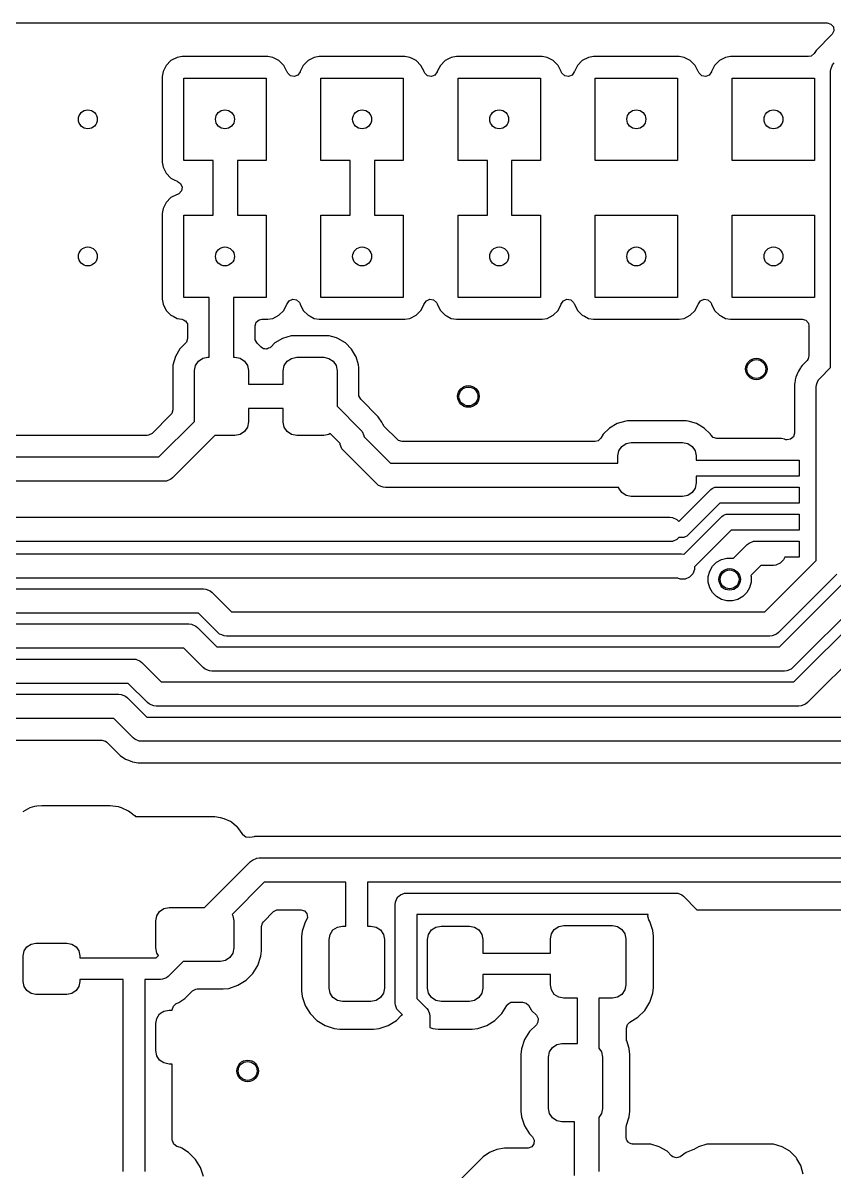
# Model space of a CAD drawing. Extents: x 0.23 to 2.97, y 0.23 to 2.17.
# Drawn here: x 0.853 to 1.444, y 1.333 to 2.17 of the extents above; entities that cross this region are included whole.
import ezdxf

# ---------------------------------------------------------------- set-up
doc = ezdxf.new("R2010")
doc.units = 0
doc.header["$MEASUREMENT"] = 0
doc.layers.add('BLACK', color=7, linetype='CONTINUOUS')

msp = doc.modelspace()

# ---------------------------------------------------------------- linework, layer by layer
at = {"layer": 'BLACK', "linetype": 'CONTINUOUS'}
for p, q in [((0.23467, 2.1703), (1.43918, 2.1703)), ((1.43918, 2.1703), (1.44186, 2.16951)), ((1.44186, 2.16951), (1.44369, 2.1674)), ((1.44269, 2.16183), (1.43141, 2.15056)), ((1.44293, 2.16209), (1.44269, 2.16183)), ((1.44409, 2.16463), (1.44293, 2.16209)), ((1.44369, 2.1674), (1.44409, 2.16463)), ((0.96507, 2.14518), (0.96062, 2.14292)), ((0.96876, 2.14577), (0.96507, 2.14518)), ((1.03124, 2.14577), (0.96876, 2.14577)), ((1.03493, 2.14518), (1.03124, 2.14577)), ((1.03124, 2.14577), (1.03124, 2.14577)), ((1.0364, 2.14444), (1.03493, 2.14518)), ((1.03938, 2.14292), (1.0364, 2.14444)), ((1.06507, 2.14518), (1.06062, 2.14292)), ((1.06876, 2.14577), (1.06507, 2.14518)), ((1.13124, 2.14577), (1.06876, 2.14577)), ((1.13493, 2.14518), (1.13124, 2.14577)), ((1.13124, 2.14577), (1.13124, 2.14577)), ((1.1364, 2.14444), (1.13493, 2.14518)), ((1.13938, 2.14292), (1.1364, 2.14444)), ((1.16507, 2.14518), (1.16062, 2.14292)), ((1.16876, 2.14577), (1.16507, 2.14518)), ((1.23124, 2.14577), (1.16876, 2.14577)), ((1.23493, 2.14518), (1.23124, 2.14577)), ((1.23124, 2.14577), (1.23124, 2.14577)), ((1.2364, 2.14444), (1.23493, 2.14518)), ((1.23938, 2.14292), (1.2364, 2.14444)), ((1.26507, 2.14518), (1.26062, 2.14292)), ((1.26876, 2.14577), (1.26507, 2.14518)), ((1.33124, 2.14577), (1.26876, 2.14577)), ((1.33493, 2.14518), (1.33124, 2.14577)), ((1.33124, 2.14577), (1.33124, 2.14577)), ((1.3364, 2.14444), (1.33493, 2.14518)), ((1.33938, 2.14292), (1.3364, 2.14444)), ((1.36507, 2.14518), (1.36062, 2.14292)), ((1.36876, 2.14577), (1.36507, 2.14518)), ((1.42556, 2.14577), (1.36876, 2.14577)), ((1.42754, 2.14618), (1.42556, 2.14577)), ((1.42969, 2.14797), (1.42754, 2.14618)), ((1.43068, 2.14945), (1.42969, 2.14797)), ((1.43123, 2.15028), (1.43068, 2.14945)), ((1.43141, 2.15056), (1.43123, 2.15028)), ((1.43123, 2.15028), (1.43123, 2.15028)), ((1.43141, 2.15056), (1.43141, 2.15056)), ((0.95708, 2.13938), (0.95482, 2.13493)), ((0.96062, 2.14292), (0.95708, 2.13938)), ((1.04292, 2.13938), (1.03938, 2.14292)), ((1.04518, 2.13493), (1.04292, 2.13938)), ((1.05708, 2.13938), (1.05482, 2.13493)), ((1.06062, 2.14292), (1.05708, 2.13938)), ((1.14292, 2.13938), (1.13938, 2.14292)), ((1.14518, 2.13493), (1.14292, 2.13938)), ((1.15708, 2.13938), (1.15482, 2.13493)), ((1.16062, 2.14292), (1.15708, 2.13938)), ((1.24292, 2.13938), (1.23938, 2.14292)), ((1.24518, 2.13493), (1.24292, 2.13938)), ((1.25708, 2.13938), (1.25482, 2.13493)), ((1.26062, 2.14292), (1.25708, 2.13938)), ((1.34292, 2.13938), (1.33938, 2.14292)), ((1.34518, 2.13493), (1.34292, 2.13938)), ((1.35708, 2.13938), (1.35482, 2.13493)), ((1.36062, 2.14292), (1.35708, 2.13938)), ((1.44169, 2.13486), (1.44186, 2.13659)), ((1.44186, 2.13659), (1.44205, 2.13704)), ((1.44205, 2.13704), (1.44318, 2.13978)), ((1.44318, 2.13978), (1.44428, 2.14112)), ((0.95482, 2.13493), (0.95423, 2.13124)), ((0.95423, 2.13124), (0.95423, 2.13124)), ((0.95423, 2.13124), (0.95423, 2.06876)), ((0.95482, 2.13493), (0.95482, 2.13493)), ((0.97, 2.07), (0.97, 2.13)), ((0.97, 2.13), (1.03, 2.13)), ((1.03, 2.13), (1.03, 2.07)), ((1.04528, 2.13463), (1.04518, 2.13493)), ((1.04575, 2.1336), (1.04528, 2.13463)), ((1.04781, 2.13171), (1.04575, 2.1336)), ((1.05057, 2.13123), (1.04781, 2.13171)), ((1.05314, 2.13232), (1.05057, 2.13123)), ((1.05472, 2.13463), (1.05314, 2.13232)), ((1.05482, 2.13493), (1.05472, 2.13463)), ((1.07, 2.07), (1.07, 2.13)), ((1.07, 2.13), (1.13, 2.13)), ((1.13, 2.13), (1.13, 2.07)), ((1.14528, 2.13463), (1.14518, 2.13493)), ((1.14575, 2.1336), (1.14528, 2.13463)), ((1.14781, 2.13171), (1.14575, 2.1336)), ((1.15057, 2.13123), (1.14781, 2.13171)), ((1.15314, 2.13232), (1.15057, 2.13123)), ((1.15472, 2.13463), (1.15314, 2.13232)), ((1.15482, 2.13493), (1.15472, 2.13463)), ((1.17, 2.07), (1.17, 2.13)), ((1.17, 2.13), (1.23, 2.13)), ((1.23, 2.13), (1.23, 2.07)), ((1.24528, 2.13463), (1.24518, 2.13493)), ((1.24575, 2.1336), (1.24528, 2.13463)), ((1.24781, 2.13171), (1.24575, 2.1336)), ((1.25057, 2.13123), (1.24781, 2.13171)), ((1.25314, 2.13232), (1.25057, 2.13123)), ((1.25472, 2.13463), (1.25314, 2.13232)), ((1.25482, 2.13493), (1.25472, 2.13463)), ((1.27, 2.07), (1.27, 2.13)), ((1.27, 2.13), (1.33, 2.13)), ((1.33, 2.13), (1.33, 2.07)), ((1.34528, 2.13463), (1.34518, 2.13493)), ((1.34575, 2.1336), (1.34528, 2.13463)), ((1.34781, 2.13171), (1.34575, 2.1336)), ((1.35057, 2.13123), (1.34781, 2.13171)), ((1.35314, 2.13232), (1.35057, 2.13123)), ((1.35472, 2.13463), (1.35314, 2.13232)), ((1.35482, 2.13493), (1.35472, 2.13463)), ((1.37, 2.07), (1.37, 2.13)), ((1.37, 2.13), (1.43, 2.13)), ((1.43, 2.13), (1.43, 2.07)), ((1.44169, 1.91891), (1.44169, 2.13486)), ((0.95423, 2.06876), (0.95482, 2.06507)), ((0.99134, 2.07), (0.97, 2.07)), ((0.99134, 2.03), (0.99134, 2.07)), ((1.03, 2.07), (1.00906, 2.07)), ((1.00906, 2.07), (1.00906, 2.03)), ((1.09134, 2.07), (1.07, 2.07)), ((1.09134, 2.03), (1.09134, 2.07)), ((1.13, 2.07), (1.10906, 2.07)), ((1.10906, 2.07), (1.10906, 2.03)), ((1.19134, 2.07), (1.17, 2.07)), ((1.19134, 2.03), (1.19134, 2.07)), ((1.23, 2.07), (1.20906, 2.07)), ((1.20906, 2.07), (1.20906, 2.03)), ((1.33, 2.07), (1.27, 2.07)), ((1.43, 2.07), (1.37, 2.07)), ((0.95482, 2.06507), (0.95708, 2.06062)), ((0.95708, 2.06062), (0.96062, 2.05708)), ((0.96062, 2.05708), (0.96288, 2.05593)), ((0.96288, 2.05593), (0.96507, 2.05482)), ((0.96507, 2.05482), (0.96507, 2.05482)), ((0.96507, 2.05482), (0.96537, 2.05472)), ((0.96537, 2.05472), (0.96768, 2.05314)), ((0.96768, 2.05314), (0.96877, 2.05057)), ((0.96507, 2.04518), (0.96062, 2.04292)), ((0.96537, 2.04528), (0.96507, 2.04518)), ((0.9664, 2.04575), (0.96537, 2.04528)), ((0.96829, 2.04781), (0.9664, 2.04575)), ((0.96877, 2.05057), (0.96829, 2.04781)), ((0.95708, 2.03938), (0.95482, 2.03493)), ((0.96062, 2.04292), (0.95708, 2.03938)), ((0.95482, 2.03493), (0.95423, 2.03124)), ((0.95423, 2.03124), (0.95423, 2.03124)), ((0.95423, 2.03124), (0.95423, 1.96876)), ((0.95482, 2.03493), (0.95482, 2.03493)), ((0.97, 1.97), (0.97, 2.03)), ((0.97, 2.03), (0.99134, 2.03)), ((1.00906, 2.03), (1.03, 2.03)), ((1.03, 2.03), (1.03, 1.97)), ((1.07, 1.97), (1.07, 2.03)), ((1.07, 2.03), (1.09134, 2.03)), ((1.10906, 2.03), (1.13, 2.03)), ((1.13, 2.03), (1.13, 1.97)), ((1.17, 1.97), (1.17, 2.03)), ((1.17, 2.03), (1.19134, 2.03)), ((1.20906, 2.03), (1.23, 2.03)), ((1.23, 2.03), (1.23, 1.97)), ((1.27, 1.97), (1.27, 2.03)), ((1.27, 2.03), (1.33, 2.03)), ((1.33, 2.03), (1.33, 1.97)), ((1.37, 1.97), (1.37, 2.03)), ((1.37, 2.03), (1.43, 2.03)), ((1.43, 2.03), (1.43, 1.97)), ((0.95423, 1.96876), (0.95482, 1.96507)), ((0.98854, 1.97), (0.97, 1.97)), ((0.98854, 1.92654), (0.98854, 1.97)), ((1.03, 1.97), (1.00626, 1.97)), ((1.00626, 1.97), (1.00626, 1.92654)), ((1.04686, 1.96768), (1.04943, 1.96877)), ((1.04943, 1.96877), (1.05219, 1.96829)), ((1.05219, 1.96829), (1.05425, 1.9664)), ((1.13, 1.97), (1.07, 1.97)), ((1.14686, 1.96768), (1.14943, 1.96877)), ((1.14943, 1.96877), (1.15219, 1.96829)), ((1.15219, 1.96829), (1.15425, 1.9664)), ((1.23, 1.97), (1.17, 1.97)), ((1.24686, 1.96768), (1.24943, 1.96877)), ((1.24943, 1.96877), (1.25219, 1.96829)), ((1.25219, 1.96829), (1.25425, 1.9664)), ((1.33, 1.97), (1.27, 1.97)), ((1.34686, 1.96768), (1.34943, 1.96877)), ((1.34943, 1.96877), (1.35219, 1.96829)), ((1.35219, 1.96829), (1.35425, 1.9664)), ((1.43, 1.97), (1.37, 1.97)), ((0.95482, 1.96507), (0.95708, 1.96062)), ((0.95708, 1.96062), (0.96062, 1.95708)), ((1.03938, 1.95708), (1.04292, 1.96062)), ((1.04292, 1.96062), (1.04518, 1.96507)), ((1.04518, 1.96507), (1.04528, 1.96537)), ((1.04518, 1.96507), (1.04518, 1.96507)), ((1.04528, 1.96537), (1.04686, 1.96768)), ((1.05425, 1.9664), (1.05472, 1.96537)), ((1.05472, 1.96537), (1.05482, 1.96507)), ((1.05482, 1.96507), (1.05708, 1.96062)), ((1.05708, 1.96062), (1.06062, 1.95708)), ((1.13938, 1.95708), (1.14292, 1.96062)), ((1.14292, 1.96062), (1.14518, 1.96507)), ((1.14518, 1.96507), (1.14528, 1.96537)), ((1.14518, 1.96507), (1.14518, 1.96507)), ((1.14528, 1.96537), (1.14686, 1.96768)), ((1.15425, 1.9664), (1.15472, 1.96537)), ((1.15472, 1.96537), (1.15482, 1.96507)), ((1.15482, 1.96507), (1.15708, 1.96062)), ((1.15708, 1.96062), (1.16062, 1.95708)), ((1.23938, 1.95708), (1.24292, 1.96062)), ((1.24292, 1.96062), (1.24518, 1.96507)), ((1.24518, 1.96507), (1.24528, 1.96537)), ((1.24518, 1.96507), (1.24518, 1.96507)), ((1.24528, 1.96537), (1.24686, 1.96768)), ((1.25425, 1.9664), (1.25472, 1.96537)), ((1.25472, 1.96537), (1.25482, 1.96507)), ((1.25482, 1.96507), (1.25708, 1.96062)), ((1.25708, 1.96062), (1.26062, 1.95708)), ((1.33938, 1.95708), (1.34292, 1.96062)), ((1.34292, 1.96062), (1.34518, 1.96507)), ((1.34518, 1.96507), (1.34528, 1.96537)), ((1.34518, 1.96507), (1.34518, 1.96507)), ((1.34528, 1.96537), (1.34686, 1.96768)), ((1.35425, 1.9664), (1.35472, 1.96537)), ((1.35472, 1.96537), (1.35482, 1.96507)), ((1.35482, 1.96507), (1.35708, 1.96062)), ((1.35708, 1.96062), (1.36062, 1.95708)), ((0.96062, 1.95708), (0.96211, 1.95632)), ((0.96211, 1.95632), (0.96507, 1.95482)), ((0.96507, 1.95482), (0.96859, 1.95426)), ((0.96859, 1.95426), (0.96982, 1.95367)), ((0.96982, 1.95367), (0.97106, 1.95311)), ((0.97106, 1.95311), (0.97108, 1.95308)), ((0.97108, 1.95308), (0.97112, 1.95306)), ((0.97112, 1.95306), (0.97184, 1.9519)), ((0.97184, 1.9519), (0.97257, 1.95076)), ((1.02203, 1.94927), (1.02282, 1.95195)), ((1.02282, 1.95195), (1.02493, 1.95378)), ((1.02493, 1.95378), (1.02699, 1.95423)), ((1.02699, 1.95423), (1.03124, 1.95423)), ((1.03124, 1.95423), (1.03493, 1.95482)), ((1.03124, 1.95423), (1.03124, 1.95423)), ((1.03493, 1.95482), (1.03938, 1.95708)), ((1.06062, 1.95708), (1.06211, 1.95632)), ((1.06211, 1.95632), (1.06507, 1.95482)), ((1.06507, 1.95482), (1.06876, 1.95423)), ((1.06876, 1.95423), (1.13124, 1.95423)), ((1.13124, 1.95423), (1.13493, 1.95482)), ((1.13493, 1.95482), (1.13938, 1.95708)), ((1.16062, 1.95708), (1.16211, 1.95632)), ((1.16211, 1.95632), (1.16507, 1.95482)), ((1.16507, 1.95482), (1.16876, 1.95423)), ((1.16876, 1.95423), (1.23124, 1.95423)), ((1.23124, 1.95423), (1.23493, 1.95482)), ((1.23493, 1.95482), (1.23938, 1.95708)), ((1.26062, 1.95708), (1.26211, 1.95632)), ((1.26211, 1.95632), (1.26507, 1.95482)), ((1.26507, 1.95482), (1.26876, 1.95423)), ((1.26876, 1.95423), (1.33124, 1.95423)), ((1.33124, 1.95423), (1.33493, 1.95482)), ((1.33493, 1.95482), (1.33938, 1.95708)), ((1.36062, 1.95708), (1.36211, 1.95632)), ((1.36211, 1.95632), (1.36507, 1.95482)), ((1.36507, 1.95482), (1.36876, 1.95423)), ((1.36876, 1.95423), (1.42096, 1.95423)), ((1.42096, 1.95423), (1.42364, 1.95344)), ((1.42364, 1.95344), (1.42547, 1.95133)), ((1.42547, 1.95133), (1.42592, 1.94927)), ((0.97257, 1.95076), (0.97258, 1.95071)), ((0.97258, 1.95071), (0.97259, 1.95069)), ((0.97259, 1.95069), (0.97278, 1.94936)), ((0.97278, 1.94936), (0.97278, 1.94019)), ((1.02203, 1.94019), (1.02203, 1.94927)), ((1.42592, 1.94927), (1.42592, 1.92749)), ((0.97132, 1.93668), (0.96716, 1.93252)), ((0.97199, 1.93751), (0.97132, 1.93668)), ((0.97278, 1.94019), (0.97199, 1.93751)), ((1.02214, 1.93914), (1.02203, 1.94019)), ((1.02348, 1.93668), (1.02214, 1.93914)), ((1.02633, 1.93383), (1.02348, 1.93668)), ((1.03648, 1.93696), (1.03335, 1.93383)), ((1.04205, 1.94025), (1.03648, 1.93696)), ((1.03648, 1.93696), (1.03648, 1.93696)), ((1.04826, 1.94206), (1.04205, 1.94025)), ((1.04966, 1.94217), (1.04826, 1.94206)), ((1.04826, 1.94206), (1.04826, 1.94206)), ((1.04971, 1.94217), (1.04966, 1.94217)), ((1.07457, 1.94217), (1.04971, 1.94217)), ((1.07462, 1.94217), (1.07457, 1.94217)), ((1.07602, 1.94206), (1.07462, 1.94217)), ((1.08128, 1.94053), (1.07602, 1.94206)), ((1.08189, 1.94035), (1.08128, 1.94053)), ((1.08224, 1.94025), (1.08189, 1.94035)), ((1.08781, 1.93696), (1.08224, 1.94025)), ((1.09238, 1.93238), (1.08781, 1.93696)), ((1.08781, 1.93696), (1.08781, 1.93696)), ((0.96387, 1.92695), (0.96206, 1.92074)), ((0.96716, 1.93252), (0.96387, 1.92695)), ((0.96716, 1.93252), (0.96716, 1.93252)), ((0.98379, 1.92579), (0.98756, 1.92654)), ((0.98756, 1.92654), (0.98854, 1.92654)), ((1.00626, 1.92654), (1.00724, 1.92654)), ((1.00724, 1.92654), (1.01101, 1.92579)), ((1.02747, 1.93298), (1.02633, 1.93383)), ((1.02775, 1.93292), (1.02747, 1.93298)), ((1.02811, 1.93269), (1.02775, 1.93292)), ((1.02916, 1.93261), (1.02811, 1.93269)), ((1.0302, 1.93239), (1.02916, 1.93261)), ((1.03054, 1.93251), (1.0302, 1.93239)), ((1.0309, 1.93249), (1.03054, 1.93251)), ((1.03182, 1.933), (1.0309, 1.93249)), ((1.03282, 1.93336), (1.03182, 1.933)), ((1.03303, 1.93365), (1.03282, 1.93336)), ((1.03335, 1.93383), (1.03303, 1.93365)), ((1.04853, 1.92565), (1.0523, 1.9264)), ((1.0523, 1.9264), (1.07198, 1.9264)), ((1.07198, 1.9264), (1.07575, 1.92565)), ((1.0953, 1.92745), (1.09238, 1.93238)), ((1.09238, 1.93238), (1.09238, 1.93238)), ((1.09567, 1.92681), (1.0953, 1.92745)), ((1.09736, 1.92102), (1.09567, 1.92681)), ((1.42561, 1.92643), (1.42543, 1.92534)), ((1.42592, 1.92749), (1.42561, 1.92643)), ((0.96206, 1.92074), (0.96195, 1.91929)), ((0.96195, 1.91929), (0.96195, 1.88814)), ((0.96206, 1.92074), (0.96206, 1.92074)), ((0.97772, 1.9167), (0.97847, 1.92047)), ((0.97847, 1.92047), (0.9806, 1.92366)), ((0.9806, 1.92366), (0.98379, 1.92579)), ((1.01101, 1.92579), (1.0142, 1.92366)), ((1.0142, 1.92366), (1.01634, 1.92047)), ((1.01634, 1.92047), (1.01709, 1.9167)), ((1.04246, 1.91656), (1.04321, 1.92033)), ((1.04321, 1.92033), (1.04534, 1.92352)), ((1.04534, 1.92352), (1.04853, 1.92565)), ((1.07575, 1.92565), (1.07894, 1.92352)), ((1.07894, 1.92352), (1.08108, 1.92033)), ((1.08108, 1.92033), (1.08183, 1.91656)), ((1.09748, 1.9206), (1.09736, 1.92102)), ((1.09759, 1.91915), (1.09748, 1.9206)), ((1.09748, 1.9206), (1.09748, 1.9206)), ((1.09759, 1.89929), (1.09759, 1.91915)), ((1.41984, 1.91885), (1.41818, 1.91636)), ((1.42004, 1.91915), (1.41984, 1.91885)), ((1.41984, 1.91885), (1.41984, 1.91885)), ((1.42087, 1.92039), (1.42004, 1.91915)), ((1.4243, 1.92382), (1.42087, 1.92039)), ((1.42456, 1.92408), (1.4243, 1.92382)), ((1.4243, 1.92382), (1.4243, 1.92382)), ((1.42464, 1.92417), (1.42456, 1.92408)), ((1.42513, 1.92481), (1.42464, 1.92417)), ((1.42519, 1.925), (1.42513, 1.92481)), ((1.42543, 1.92534), (1.42519, 1.925)), ((1.43374, 1.91096), (1.44169, 1.91891)), ((0.97772, 1.87956), (0.97772, 1.9167)), ((1.01709, 1.9167), (1.01709, 1.90686)), ((1.04246, 1.90686), (1.04246, 1.91656)), ((1.08183, 1.91656), (1.08183, 1.8907)), ((1.41593, 1.90992), (1.41548, 1.90766)), ((1.41632, 1.91188), (1.41593, 1.90992)), ((1.41593, 1.90992), (1.41593, 1.90992)), ((1.41779, 1.91542), (1.41632, 1.91188)), ((1.41632, 1.91188), (1.41632, 1.91188)), ((1.41818, 1.91636), (1.41779, 1.91542)), ((1.41779, 1.91542), (1.41779, 1.91542)), ((1.43161, 1.90715), (1.43263, 1.90962)), ((1.43263, 1.90962), (1.43374, 1.91096)), ((1.01709, 1.90686), (1.04246, 1.90686)), ((1.41548, 1.90766), (1.41537, 1.90712)), ((1.41537, 1.90712), (1.41537, 1.87111)), ((1.41548, 1.90766), (1.41548, 1.90766)), ((1.43114, 1.9047), (1.43131, 1.90642)), ((1.43114, 1.77824), (1.43114, 1.9047)), ((1.43131, 1.90642), (1.43161, 1.90715)), ((1.09771, 1.89823), (1.09759, 1.89929)), ((1.09905, 1.89578), (1.09771, 1.89823)), ((1.11178, 1.88304), (1.09905, 1.89578)), ((0.9605, 1.88464), (0.94679, 1.87093)), ((0.96116, 1.88546), (0.9605, 1.88464)), ((0.96195, 1.88814), (0.96116, 1.88546)), ((1.04246, 1.88914), (1.01709, 1.88914)), ((1.01709, 1.88914), (1.01709, 1.8793)), ((1.04246, 1.87916), (1.04246, 1.88914)), ((1.08183, 1.8907), (1.09892, 1.87361)), ((0.95187, 1.85371), (0.97772, 1.87956)), ((1.01709, 1.8793), (1.01634, 1.87553)), ((1.04321, 1.87539), (1.04246, 1.87916)), ((1.11448, 1.87901), (1.11178, 1.88304)), ((1.11178, 1.88304), (1.11178, 1.88304)), ((1.11508, 1.87755), (1.11448, 1.87901)), ((1.11448, 1.87901), (1.11448, 1.87901)), ((1.11616, 1.87594), (1.11508, 1.87755)), ((1.12574, 1.86636), (1.11616, 1.87594)), ((1.28605, 1.87813), (1.28048, 1.87484)), ((1.29226, 1.87994), (1.28605, 1.87813)), ((1.2936, 1.88004), (1.29226, 1.87994)), ((1.29226, 1.87994), (1.29226, 1.87994)), ((1.29371, 1.88005), (1.2936, 1.88004)), ((1.33629, 1.88005), (1.29371, 1.88005)), ((1.3364, 1.88004), (1.33629, 1.88005)), ((1.33774, 1.87994), (1.3364, 1.88004)), ((1.34395, 1.87813), (1.33774, 1.87994)), ((1.34952, 1.87484), (1.34395, 1.87813)), ((0.91266, 1.86948), (0.83891, 1.86948)), ((0.91276, 1.86946), (0.91266, 1.86948)), ((0.93244, 1.86946), (0.91276, 1.86946)), ((0.93254, 1.86948), (0.93244, 1.86946)), ((0.94328, 1.86948), (0.93254, 1.86948)), ((0.94433, 1.86959), (0.94328, 1.86948)), ((0.94679, 1.87093), (0.94433, 1.86959)), ((0.99267, 1.86946), (0.9618, 1.83859)), ((1.00724, 1.86946), (0.99267, 1.86946)), ((1.01101, 1.87021), (1.00724, 1.86946)), ((1.0142, 1.87234), (1.01101, 1.87021)), ((1.01634, 1.87553), (1.0142, 1.87234)), ((1.04534, 1.8722), (1.04321, 1.87539)), ((1.04853, 1.87006), (1.04534, 1.8722)), ((1.0523, 1.86931), (1.04853, 1.87006)), ((1.07198, 1.86931), (1.0523, 1.86931)), ((1.07575, 1.87006), (1.07198, 1.86931)), ((1.07674, 1.87073), (1.07575, 1.87006)), ((1.0839, 1.86357), (1.07674, 1.87073)), ((1.09892, 1.87361), (1.10002, 1.87227)), ((1.10002, 1.87227), (1.10124, 1.86931)), ((1.10124, 1.86931), (1.10134, 1.86907)), ((1.10134, 1.86907), (1.10141, 1.86839)), ((1.10141, 1.86839), (1.12066, 1.84914)), ((1.2759, 1.87026), (1.27418, 1.86734)), ((1.28048, 1.87484), (1.2759, 1.87026)), ((1.2759, 1.87026), (1.2759, 1.87026)), ((1.28048, 1.87484), (1.28048, 1.87484)), ((1.3541, 1.87026), (1.34952, 1.87484)), ((1.34952, 1.87484), (1.34952, 1.87484)), ((1.35444, 1.86969), (1.3541, 1.87026)), ((1.3541, 1.87026), (1.3541, 1.87026)), ((1.3541, 1.87026), (1.3541, 1.87026)), ((1.35447, 1.86964), (1.35444, 1.86969)), ((1.35606, 1.86799), (1.35447, 1.86964)), ((1.35874, 1.8672), (1.35606, 1.86799)), ((1.41459, 1.86843), (1.41247, 1.8666)), ((1.41537, 1.87111), (1.41459, 1.86843)), ((1.08397, 1.86289), (1.0839, 1.86357)), ((1.08529, 1.85969), (1.08397, 1.86289)), ((1.08397, 1.86289), (1.08397, 1.86289)), ((1.08639, 1.85835), (1.08529, 1.85969)), ((1.12656, 1.86569), (1.12574, 1.86636)), ((1.12924, 1.86491), (1.12656, 1.86569)), ((1.26991, 1.86491), (1.12924, 1.86491)), ((1.27213, 1.86543), (1.26991, 1.86491)), ((1.27418, 1.86734), (1.27213, 1.86543)), ((1.28721, 1.85821), (1.28934, 1.8614)), ((1.28934, 1.8614), (1.29253, 1.86353)), ((1.29253, 1.86353), (1.2963, 1.86428)), ((1.2963, 1.86428), (1.3337, 1.86428)), ((1.3337, 1.86428), (1.33747, 1.86353)), ((1.33747, 1.86353), (1.34066, 1.8614)), ((1.34066, 1.8614), (1.34279, 1.85821)), ((1.40583, 1.8672), (1.35874, 1.8672)), ((1.40795, 1.86663), (1.40583, 1.8672)), ((1.40583, 1.8672), (1.40583, 1.8672)), ((1.40913, 1.86632), (1.40795, 1.86663)), ((1.40971, 1.8662), (1.40913, 1.86632)), ((1.41247, 1.8666), (1.40971, 1.8662)), ((0.83045, 1.85371), (0.95187, 1.85371)), ((1.11072, 1.83402), (1.08639, 1.85835)), ((1.28646, 1.85444), (1.28721, 1.85821)), ((1.28646, 1.84914), (1.28646, 1.85444)), ((1.34279, 1.85821), (1.34354, 1.85444)), ((1.34354, 1.85444), (1.34354, 1.85143)), ((1.34354, 1.85143), (1.40298, 1.85143)), ((1.40298, 1.85143), (1.41872, 1.85143)), ((1.41872, 1.85143), (1.41872, 1.83962)), ((1.12066, 1.84914), (1.28646, 1.84914)), ((0.95554, 1.83599), (0.83045, 1.83599)), ((0.95726, 1.83616), (0.95554, 1.83599)), ((0.96046, 1.83749), (0.95726, 1.83616)), ((0.95726, 1.83616), (0.95726, 1.83616)), ((0.9618, 1.83859), (0.96046, 1.83749)), ((1.11207, 1.83292), (1.11072, 1.83402)), ((1.34354, 1.83476), (1.34279, 1.83099)), ((1.38723, 1.83962), (1.34354, 1.83962)), ((1.34354, 1.83962), (1.34354, 1.83476)), ((1.41872, 1.83962), (1.38723, 1.83962)), ((1.11526, 1.83159), (1.11207, 1.83292)), ((1.11699, 1.83142), (1.11526, 1.83159)), ((1.28712, 1.83142), (1.11699, 1.83142)), ((1.28721, 1.83099), (1.28712, 1.83142)), ((1.28934, 1.8278), (1.28721, 1.83099)), ((1.29253, 1.82566), (1.28934, 1.8278)), ((1.2963, 1.82491), (1.29253, 1.82566)), ((1.33104, 1.80676), (1.35429, 1.83002)), ((1.33747, 1.82566), (1.3337, 1.82491)), ((1.34066, 1.8278), (1.33747, 1.82566)), ((1.34279, 1.83099), (1.34066, 1.8278)), ((1.35429, 1.83002), (1.35519, 1.83075)), ((1.35519, 1.83075), (1.3568, 1.83142)), ((1.3568, 1.83142), (1.35731, 1.83163)), ((1.35731, 1.83163), (1.35847, 1.83175)), ((1.35847, 1.83175), (1.40298, 1.83175)), ((1.40298, 1.83175), (1.41872, 1.83175)), ((1.41872, 1.83175), (1.41872, 1.81994)), ((1.3337, 1.82491), (1.2963, 1.82491)), ((1.36091, 1.81994), (1.33766, 1.79668)), ((1.38723, 1.81994), (1.36091, 1.81994)), ((1.41872, 1.81994), (1.38723, 1.81994)), ((0.44346, 1.80972), (1.32454, 1.80972)), ((1.32454, 1.80972), (1.32627, 1.80955)), ((1.32627, 1.80955), (1.32946, 1.80822)), ((1.3349, 1.78279), (1.36244, 1.81033)), ((1.36244, 1.81033), (1.36334, 1.81107)), ((1.36334, 1.81107), (1.36489, 1.81171)), ((1.36489, 1.81171), (1.36547, 1.81195)), ((1.36547, 1.81195), (1.36662, 1.81206)), ((1.36662, 1.81206), (1.40298, 1.81206)), ((1.40298, 1.81206), (1.41872, 1.81206)), ((1.41872, 1.81206), (1.41872, 1.80025)), ((1.32946, 1.80822), (1.33092, 1.80676)), ((1.33092, 1.80676), (1.33104, 1.80676)), ((1.32627, 1.79217), (1.32454, 1.792)), ((1.32946, 1.79349), (1.32627, 1.79217)), ((1.33092, 1.79495), (1.32946, 1.79349)), ((1.33348, 1.79495), (1.33092, 1.79495)), ((1.33463, 1.79507), (1.33348, 1.79495)), ((1.33558, 1.79546), (1.33463, 1.79507)), ((1.33676, 1.79595), (1.33558, 1.79546)), ((1.33766, 1.79668), (1.33676, 1.79595)), ((1.36907, 1.80025), (1.34247, 1.77365)), ((1.38723, 1.80025), (1.36907, 1.80025)), ((1.38224, 1.79089), (1.38544, 1.79221)), ((1.38544, 1.79221), (1.38717, 1.79238)), ((1.38717, 1.79238), (1.40002, 1.79238)), ((1.41872, 1.80025), (1.38723, 1.80025)), ((1.40002, 1.79238), (1.41872, 1.79238)), ((1.41872, 1.79238), (1.41872, 1.78057)), ((1.32454, 1.792), (0.44346, 1.792)), ((1.37091, 1.77979), (1.3809, 1.78978)), ((1.3809, 1.78978), (1.38224, 1.79089)), ((1.38224, 1.79089), (1.38224, 1.79089)), ((0.45262, 1.78308), (1.33287, 1.78308)), ((1.33287, 1.78308), (1.3346, 1.78291)), ((1.3346, 1.78291), (1.3346, 1.78291)), ((1.3346, 1.78291), (1.3349, 1.78279)), ((1.35555, 1.77398), (1.35846, 1.77689)), ((1.35846, 1.77689), (1.36202, 1.77895)), ((1.36202, 1.77895), (1.36599, 1.78001)), ((1.36599, 1.78001), (1.3701, 1.78001)), ((1.3701, 1.78001), (1.37091, 1.77979)), ((1.3937, 1.7408), (1.43114, 1.77824)), ((1.40494, 1.77615), (1.40175, 1.77483)), ((1.40739, 1.7786), (1.40494, 1.77615)), ((1.4082, 1.78057), (1.40739, 1.7786)), ((1.41872, 1.78057), (1.4082, 1.78057)), ((1.34114, 1.76839), (1.3387, 1.76595)), ((1.34247, 1.77159), (1.34114, 1.76839)), ((1.34247, 1.77365), (1.34247, 1.77159)), ((1.35243, 1.76645), (1.35349, 1.77042)), ((1.35349, 1.77042), (1.35555, 1.77398)), ((1.39084, 1.77466), (1.38344, 1.76727)), ((1.38344, 1.76727), (1.38366, 1.76645)), ((1.40002, 1.77466), (1.39084, 1.77466)), ((1.40175, 1.77483), (1.40002, 1.77466)), ((1.44626, 1.76831), (1.40364, 1.72568)), ((1.4043, 1.71521), (1.45709, 1.768)), ((1.33028, 1.76536), (0.45629, 1.76536)), ((1.33205, 1.76463), (1.33028, 1.76536)), ((1.33551, 1.76463), (1.33205, 1.76463)), ((1.3387, 1.76595), (1.33551, 1.76463)), ((1.35243, 1.76234), (1.35243, 1.76645)), ((1.35349, 1.75837), (1.35243, 1.76234)), ((1.38366, 1.76234), (1.38259, 1.75837)), ((1.38366, 1.76645), (1.38366, 1.76234)), ((0.46322, 1.75749), (0.98434, 1.75749)), ((0.98434, 1.75749), (0.98607, 1.75732)), ((0.98607, 1.75732), (0.98607, 1.75732)), ((0.98607, 1.75732), (0.98926, 1.756)), ((0.98926, 1.756), (0.99061, 1.75489)), ((0.99061, 1.75489), (1.0047, 1.7408)), ((1.35555, 1.75481), (1.35349, 1.75837)), ((1.35846, 1.7519), (1.35555, 1.75481)), ((1.36202, 1.74985), (1.35846, 1.7519)), ((1.37763, 1.7519), (1.37407, 1.74985)), ((1.38054, 1.75481), (1.37763, 1.7519)), ((1.38259, 1.75837), (1.38054, 1.75481)), ((1.47222, 1.75807), (1.41424, 1.70009)), ((1.4149, 1.68962), (1.48269, 1.7574)), ((1.36599, 1.74878), (1.36202, 1.74985)), ((1.3701, 1.74878), (1.36599, 1.74878)), ((1.37407, 1.74985), (1.3701, 1.74878)), ((1.49781, 1.74747), (1.42484, 1.6745)), ((0.98067, 1.73977), (0.46689, 1.73977)), ((0.99476, 1.72568), (0.98067, 1.73977)), ((1.0047, 1.7408), (1.3937, 1.7408)), ((0.47382, 1.7319), (0.97374, 1.7319)), ((0.97374, 1.7319), (0.97547, 1.73173)), ((0.97547, 1.73173), (0.97547, 1.73173)), ((0.97547, 1.73173), (0.97866, 1.7304)), ((0.97866, 1.7304), (0.98001, 1.7293)), ((0.98001, 1.7293), (0.9941, 1.71521)), ((0.99611, 1.72458), (0.99476, 1.72568)), ((1.40364, 1.72568), (1.40229, 1.72458)), ((0.99768, 1.72393), (0.99611, 1.72458)), ((0.99611, 1.72458), (0.99611, 1.72458)), ((0.9993, 1.72326), (0.99768, 1.72393)), ((1.00103, 1.72309), (0.9993, 1.72326)), ((0.9993, 1.72326), (0.9993, 1.72326)), ((1.39737, 1.72309), (1.00103, 1.72309)), ((1.3991, 1.72326), (1.39737, 1.72309)), ((1.40229, 1.72458), (1.3991, 1.72326)), ((1.3991, 1.72326), (1.3991, 1.72326)), ((0.97007, 1.71418), (0.47749, 1.71418)), ((0.98416, 1.70009), (0.97007, 1.71418)), ((0.9941, 1.71521), (1.4043, 1.71521)), ((0.48442, 1.70631), (0.93314, 1.70631)), ((0.93314, 1.70631), (0.93487, 1.70614)), ((0.93487, 1.70614), (0.93487, 1.70614)), ((0.93487, 1.70614), (0.93806, 1.70481)), ((0.93806, 1.70481), (0.93941, 1.70371)), ((0.93941, 1.70371), (0.9535, 1.68962)), ((0.98551, 1.69899), (0.98416, 1.70009)), ((1.41424, 1.70009), (1.41289, 1.69899)), ((0.9887, 1.69767), (0.98551, 1.69899)), ((0.99043, 1.6975), (0.9887, 1.69767)), ((0.9887, 1.69767), (0.9887, 1.69767)), ((1.40797, 1.6975), (0.99043, 1.6975)), ((1.4097, 1.69767), (1.40797, 1.6975)), ((1.41289, 1.69899), (1.4097, 1.69767)), ((1.4097, 1.69767), (1.4097, 1.69767)), ((0.92947, 1.68859), (0.48809, 1.68859)), ((0.94356, 1.6745), (0.92947, 1.68859)), ((0.9535, 1.68962), (1.4149, 1.68962)), ((0.49502, 1.68072), (0.92254, 1.68072)), ((0.92254, 1.68072), (0.92427, 1.68055)), ((0.92427, 1.68055), (0.92427, 1.68055)), ((0.92427, 1.68055), (0.92746, 1.67922)), ((0.92746, 1.67922), (0.92881, 1.67812)), ((0.92881, 1.67812), (0.9429, 1.66403)), ((0.94491, 1.6734), (0.94356, 1.6745)), ((0.9481, 1.67208), (0.94491, 1.6734)), ((0.94983, 1.67191), (0.9481, 1.67208)), ((0.9481, 1.67208), (0.9481, 1.67208)), ((1.41857, 1.67191), (0.94983, 1.67191)), ((1.4203, 1.67208), (1.41857, 1.67191)), ((1.42349, 1.6734), (1.4203, 1.67208)), ((1.4203, 1.67208), (1.4203, 1.67208)), ((1.42484, 1.6745), (1.42349, 1.6734)), ((0.91887, 1.663), (0.49869, 1.663)), ((0.93296, 1.64891), (0.91887, 1.663)), ((0.9429, 1.66403), (1.57223, 1.66403)), ((0.64346, 1.64723), (0.91029, 1.64723)), ((0.91029, 1.64723), (0.91297, 1.64644)), ((0.91297, 1.64644), (0.9138, 1.64578)), ((0.9138, 1.64578), (0.92353, 1.63604)), ((0.93431, 1.64781), (0.93296, 1.64891)), ((0.9375, 1.64649), (0.93431, 1.64781)), ((0.93923, 1.64631), (0.9375, 1.64649)), ((0.9375, 1.64649), (0.9375, 1.64649)), ((1.5759, 1.64631), (0.93923, 1.64631)), ((0.92353, 1.63604), (0.92756, 1.63335)), ((0.92756, 1.63335), (0.929, 1.63275)), ((0.929, 1.63275), (0.93205, 1.63149)), ((0.93205, 1.63149), (0.93262, 1.63138)), ((0.93262, 1.63138), (0.9367, 1.63057)), ((0.9367, 1.63057), (1.08425, 1.63057)), ((1.08425, 1.63057), (1.08425, 1.63055)), ((1.08425, 1.63055), (1.17087, 1.63055)), ((1.17087, 1.63055), (1.17087, 1.63057)), ((1.17087, 1.63057), (1.32047, 1.63057)), ((1.32047, 1.63057), (1.32047, 1.63055)), ((1.32047, 1.63055), (1.40709, 1.63055)), ((1.40709, 1.63055), (1.40709, 1.63057)), ((1.40709, 1.63057), (1.55669, 1.63057)), ((0.85763, 1.59769), (0.85258, 1.59494)), ((0.86109, 1.59864), (0.85763, 1.59769)), ((0.86278, 1.59895), (0.86109, 1.59864)), ((0.86109, 1.59864), (0.86109, 1.59864)), ((0.86636, 1.59928), (0.86278, 1.59895)), ((0.91619, 1.59935), (0.86636, 1.59928)), ((0.91815, 1.59907), (0.91619, 1.59935)), ((0.91619, 1.59935), (0.91619, 1.59935)), ((0.91619, 1.59935), (0.91619, 1.59935)), ((0.92205, 1.59852), (0.91815, 1.59907)), ((0.92231, 1.59842), (0.92205, 1.59852)), ((0.92387, 1.59796), (0.92231, 1.59842)), ((0.92452, 1.59777), (0.92387, 1.59796)), ((0.92976, 1.59539), (0.92452, 1.59777)), ((0.92452, 1.59777), (0.92452, 1.59777)), ((0.93262, 1.59317), (0.92976, 1.59539)), ((0.93311, 1.59272), (0.93262, 1.59317)), ((0.93262, 1.59317), (0.93262, 1.59317)), ((0.9338, 1.59218), (0.93311, 1.59272)), ((0.93465, 1.59193), (0.9338, 1.59218)), ((0.93465, 1.5912), (0.93465, 1.59193)), ((0.99252, 1.5912), (0.93465, 1.5912)), ((0.99685, 1.59057), (0.99252, 1.5912)), ((0.99949, 1.5898), (0.99685, 1.59057)), ((0.99685, 1.59057), (0.99685, 1.59057)), ((0.99685, 1.59057), (0.99685, 1.59057)), ((0.99685, 1.59057), (0.99685, 1.59057)), ((1.00396, 1.58776), (0.99949, 1.5898)), ((1.00472, 1.58741), (1.00396, 1.58776)), ((1.00841, 1.58421), (1.00472, 1.58741)), ((1.00907, 1.58364), (1.00841, 1.58421)), ((1.01087, 1.58156), (1.00907, 1.58364)), ((1.01297, 1.57829), (1.01087, 1.58156)), ((1.01087, 1.58156), (1.01087, 1.58156)), ((1.01312, 1.57807), (1.01297, 1.57829)), ((1.01533, 1.57635), (1.01312, 1.57807)), ((1.01812, 1.5761), (1.01533, 1.57635)), ((1.0199, 1.57646), (1.01812, 1.5761)), ((1.02123, 1.57672), (1.0199, 1.57646)), ((1.02155, 1.57679), (1.02123, 1.57672)), ((1.02253, 1.57698), (1.02155, 1.57679)), ((1.02738, 1.57698), (1.02253, 1.57698)), ((1.02253, 1.57698), (1.02253, 1.57698)), ((1.92547, 1.57698), (1.02738, 1.57698)), ((0.98516, 1.52509), (1.01869, 1.55862)), ((1.01869, 1.55862), (1.02003, 1.55972)), ((1.02003, 1.55972), (1.02322, 1.56104)), ((1.02322, 1.56104), (1.02495, 1.56121)), ((1.02322, 1.56104), (1.02322, 1.56104)), ((1.02495, 1.56121), (1.92305, 1.56121)), ((1.02862, 1.5435), (1.00513, 1.52)), ((1.0882, 1.5435), (1.02862, 1.5435)), ((1.0882, 1.51156), (1.0882, 1.5435)), ((1.91938, 1.5435), (1.10395, 1.5435)), ((1.10395, 1.5435), (1.10395, 1.51156)), ((1.12545, 1.53169), (1.12643, 1.53288)), ((1.12643, 1.53288), (1.12687, 1.53332)), ((1.12687, 1.53332), (1.12806, 1.5343)), ((1.12806, 1.5343), (1.1309, 1.53547)), ((1.1309, 1.53547), (1.13243, 1.53562)), ((1.13243, 1.53562), (1.32883, 1.53562)), ((1.32883, 1.53562), (1.33036, 1.53547)), ((1.33036, 1.53547), (1.3332, 1.5343)), ((1.3332, 1.5343), (1.33439, 1.53332)), ((1.33439, 1.53332), (1.34423, 1.52348)), ((0.95234, 1.5222), (0.95553, 1.52434)), ((0.95553, 1.52434), (0.9593, 1.52509)), ((0.9593, 1.52509), (0.98516, 1.52509)), ((1.12413, 1.52731), (1.12428, 1.52885)), ((1.12413, 1.45541), (1.12413, 1.52731)), ((1.12428, 1.52885), (1.12545, 1.53169)), ((0.94946, 1.51524), (0.95021, 1.51901)), ((0.95021, 1.51901), (0.95234, 1.5222)), ((1.00513, 1.52), (1.00579, 1.51901)), ((1.00579, 1.51901), (1.00654, 1.51524)), ((1.02799, 1.51455), (1.03548, 1.52205)), ((1.03548, 1.52205), (1.0379, 1.52336)), ((1.0379, 1.52336), (1.03894, 1.52348)), ((1.03894, 1.52348), (1.05533, 1.52348)), ((1.05533, 1.52348), (1.05797, 1.5227)), ((1.05797, 1.5227), (1.05977, 1.52062)), ((1.05948, 1.51603), (1.05849, 1.51442)), ((1.06016, 1.5179), (1.05948, 1.51603)), ((1.05977, 1.52062), (1.06016, 1.5179)), ((1.30874, 1.51987), (1.13987, 1.51987)), ((1.13987, 1.51987), (1.13987, 1.45867)), ((1.30837, 1.51868), (1.30874, 1.51987)), ((1.3091, 1.51603), (1.30837, 1.51868)), ((1.30982, 1.51486), (1.3091, 1.51603)), ((1.34423, 1.52348), (1.90906, 1.52348)), ((0.94946, 1.49556), (0.94946, 1.51524)), ((1.00654, 1.51524), (1.00654, 1.49556)), ((1.02656, 1.5111), (1.02734, 1.51374)), ((1.02656, 1.49357), (1.02656, 1.5111)), ((1.02734, 1.51374), (1.02799, 1.51455)), ((1.0563, 1.5078), (1.05588, 1.50371)), ((1.05849, 1.51442), (1.0563, 1.5078)), ((1.05849, 1.51442), (1.05849, 1.51442)), ((1.07665, 1.50548), (1.07878, 1.50868)), ((1.07878, 1.50868), (1.08197, 1.51081)), ((1.08197, 1.51081), (1.08574, 1.51156)), ((1.08574, 1.51156), (1.0882, 1.51156)), ((1.10395, 1.51156), (1.10641, 1.51156)), ((1.10641, 1.51156), (1.11018, 1.51081)), ((1.11018, 1.51081), (1.11337, 1.50868)), ((1.11337, 1.50868), (1.1155, 1.50548)), ((1.1485, 1.50548), (1.15063, 1.50868)), ((1.15063, 1.50868), (1.15382, 1.51081)), ((1.15382, 1.51081), (1.15759, 1.51156)), ((1.15759, 1.51156), (1.17826, 1.51156)), ((1.17826, 1.51156), (1.18203, 1.51081)), ((1.18203, 1.51081), (1.18522, 1.50868)), ((1.18522, 1.50868), (1.18735, 1.50548)), ((1.23804, 1.50592), (1.24017, 1.50912)), ((1.24017, 1.50912), (1.24337, 1.51125)), ((1.24337, 1.51125), (1.24713, 1.512)), ((1.24713, 1.512), (1.28257, 1.512)), ((1.28257, 1.512), (1.28633, 1.51125)), ((1.28633, 1.51125), (1.28953, 1.50912)), ((1.28953, 1.50912), (1.29166, 1.50592)), ((1.31201, 1.50824), (1.30982, 1.51486)), ((1.31243, 1.50415), (1.31201, 1.50824)), ((0.85855, 1.49841), (0.86213, 1.49913)), ((0.86213, 1.49913), (0.88477, 1.49913)), ((0.88477, 1.49913), (0.88835, 1.49841)), ((1.05588, 1.50371), (1.05588, 1.46429)), ((1.0759, 1.50172), (1.07665, 1.50548)), ((1.0759, 1.46628), (1.0759, 1.50172)), ((1.1155, 1.50548), (1.11625, 1.50172)), ((1.11625, 1.50172), (1.11625, 1.46628)), ((1.14775, 1.50172), (1.1485, 1.50548)), ((1.14775, 1.46628), (1.14775, 1.50172)), ((1.18735, 1.50548), (1.1881, 1.50172)), ((1.1881, 1.50172), (1.1881, 1.49187)), ((1.23729, 1.50216), (1.23804, 1.50592)), ((1.23729, 1.49187), (1.23729, 1.50216)), ((1.29166, 1.50592), (1.29241, 1.50216)), ((1.29241, 1.50216), (1.29241, 1.46869)), ((1.31243, 1.4667), (1.31243, 1.50415)), ((0.85278, 1.48978), (0.85349, 1.49335)), ((0.85349, 1.49335), (0.85552, 1.49639)), ((0.85552, 1.49639), (0.85855, 1.49841)), ((0.88835, 1.49841), (0.89138, 1.49639)), ((0.89138, 1.49639), (0.89341, 1.49335)), ((0.89341, 1.49335), (0.89412, 1.48978)), ((0.95021, 1.49179), (0.94946, 1.49556)), ((0.95143, 1.48996), (0.95021, 1.49179)), ((1.00579, 1.49179), (1.00366, 1.4886)), ((1.00654, 1.49556), (1.00579, 1.49179)), ((1.02615, 1.48948), (1.02656, 1.49357)), ((1.1881, 1.49187), (1.23729, 1.49187)), ((0.85278, 1.47107), (0.85278, 1.48978)), ((0.89412, 1.48978), (0.89412, 1.4883)), ((0.89412, 1.4883), (0.937, 1.4883)), ((0.937, 1.4883), (0.94976, 1.4883)), ((0.94976, 1.4883), (0.95143, 1.48996)), ((0.96945, 1.48572), (0.95859, 1.47486)), ((0.9967, 1.48572), (0.96945, 1.48572)), ((1.00047, 1.48647), (0.9967, 1.48572)), ((1.00366, 1.4886), (1.00047, 1.48647)), ((1.02028, 1.47691), (1.02395, 1.48285)), ((1.02395, 1.48285), (1.02615, 1.48948)), ((0.95859, 1.47486), (0.9574, 1.47388)), ((1.01535, 1.47198), (1.02028, 1.47691)), ((1.23729, 1.47613), (1.1881, 1.47613)), ((1.1881, 1.47613), (1.1881, 1.46628)), ((1.23729, 1.46869), (1.23729, 1.47613)), ((0.85349, 1.4675), (0.85278, 1.47107)), ((0.85552, 1.46446), (0.85349, 1.4675)), ((0.89341, 1.4675), (0.89138, 1.46446)), ((0.89412, 1.47107), (0.89341, 1.4675)), ((0.92583, 1.47255), (0.89412, 1.47255)), ((0.89412, 1.47255), (0.89412, 1.47107)), ((0.92583, 1.33257), (0.92583, 1.47255)), ((0.95302, 1.47255), (0.94158, 1.47255)), ((0.94158, 1.47255), (0.94158, 1.33257)), ((0.95456, 1.4727), (0.95302, 1.47255)), ((0.9574, 1.47388), (0.95456, 1.4727)), ((0.97631, 1.46427), (0.97873, 1.46559)), ((0.97873, 1.46559), (0.97977, 1.4657)), ((0.97977, 1.4657), (0.99869, 1.4657)), ((0.99869, 1.4657), (1.00278, 1.46611)), ((0.99869, 1.4657), (0.99869, 1.4657)), ((1.00278, 1.46611), (1.00941, 1.46831)), ((1.00941, 1.46831), (1.01535, 1.47198)), ((1.07665, 1.46252), (1.0759, 1.46628)), ((1.11625, 1.46628), (1.1155, 1.46252)), ((1.1485, 1.46252), (1.14775, 1.46628)), ((1.1881, 1.46628), (1.18735, 1.46252)), ((1.23804, 1.46493), (1.23729, 1.46869)), ((1.29241, 1.46869), (1.29166, 1.46493)), ((1.31201, 1.46261), (1.31243, 1.4667)), ((0.85855, 1.46244), (0.85552, 1.46446)), ((0.86213, 1.46172), (0.85855, 1.46244)), ((0.88477, 1.46172), (0.86213, 1.46172)), ((0.88835, 1.46244), (0.88477, 1.46172)), ((0.89138, 1.46446), (0.88835, 1.46244)), ((0.96624, 1.45571), (0.9708, 1.45876)), ((0.9708, 1.45876), (0.97631, 1.46427)), ((1.05588, 1.46429), (1.05588, 1.46429)), ((1.05588, 1.46429), (1.0563, 1.4602)), ((1.0563, 1.4602), (1.05849, 1.45358)), ((1.07878, 1.45932), (1.07665, 1.46252)), ((1.08197, 1.45719), (1.07878, 1.45932)), ((1.08574, 1.45644), (1.08197, 1.45719)), ((1.11018, 1.45719), (1.10641, 1.45644)), ((1.11337, 1.45932), (1.11018, 1.45719)), ((1.1155, 1.46252), (1.11337, 1.45932)), ((1.13987, 1.45867), (1.14711, 1.45144)), ((1.15063, 1.45932), (1.1485, 1.46252)), ((1.15382, 1.45719), (1.15063, 1.45932)), ((1.15759, 1.45644), (1.15382, 1.45719)), ((1.18203, 1.45719), (1.17826, 1.45644)), ((1.18522, 1.45932), (1.18203, 1.45719)), ((1.18735, 1.46252), (1.18522, 1.45932)), ((1.24017, 1.46173), (1.23804, 1.46493)), ((1.24337, 1.4596), (1.24017, 1.46173)), ((1.24713, 1.45885), (1.24337, 1.4596)), ((1.25698, 1.45885), (1.24713, 1.45885)), ((1.25698, 1.42582), (1.25698, 1.45885)), ((1.28257, 1.45885), (1.27272, 1.45885)), ((1.27272, 1.45885), (1.27272, 1.42245)), ((1.28633, 1.4596), (1.28257, 1.45885)), ((1.28953, 1.46173), (1.28633, 1.4596)), ((1.29166, 1.46493), (1.28953, 1.46173)), ((1.30982, 1.45599), (1.31201, 1.46261)), ((0.95234, 1.4474), (0.95553, 1.44953)), ((0.95553, 1.44953), (0.9593, 1.45028)), ((0.9593, 1.45028), (0.9616, 1.45028)), ((0.9616, 1.45052), (0.96238, 1.45316)), ((0.9616, 1.45028), (0.9616, 1.45052)), ((0.96238, 1.45316), (0.96446, 1.45497)), ((0.96446, 1.45497), (0.96461, 1.45503)), ((0.96461, 1.45503), (0.96624, 1.45571)), ((1.05849, 1.45358), (1.05849, 1.45358)), ((1.05849, 1.45358), (1.05875, 1.45316)), ((1.05875, 1.45316), (1.06216, 1.44764)), ((1.10641, 1.45644), (1.08574, 1.45644)), ((1.12428, 1.45387), (1.12413, 1.45541)), ((1.12545, 1.45104), (1.12428, 1.45387)), ((1.12643, 1.44984), (1.12545, 1.45104)), ((1.12954, 1.44673), (1.12643, 1.44984)), ((1.14711, 1.45144), (1.14809, 1.45024)), ((1.14809, 1.45024), (1.14927, 1.4474)), ((1.17826, 1.45644), (1.15759, 1.45644)), ((1.20184, 1.44764), (1.20551, 1.45358)), ((1.20551, 1.45358), (1.20564, 1.45379)), ((1.20551, 1.45358), (1.20551, 1.45358)), ((1.20564, 1.45379), (1.20594, 1.45406)), ((1.20594, 1.45406), (1.2061, 1.45442)), ((1.2061, 1.45442), (1.20694, 1.45496)), ((1.20694, 1.45496), (1.20768, 1.45563)), ((1.20768, 1.45563), (1.20814, 1.45573)), ((1.20814, 1.45573), (1.20842, 1.45591)), ((1.20842, 1.45591), (1.20979, 1.45611)), ((1.20979, 1.45611), (1.21709, 1.45611)), ((1.21709, 1.45611), (1.21973, 1.45533)), ((1.21973, 1.45533), (1.22124, 1.45379)), ((1.22124, 1.45379), (1.22325, 1.45054)), ((1.22325, 1.45054), (1.22355, 1.45005)), ((1.22355, 1.45005), (1.22712, 1.44648)), ((1.30121, 1.44511), (1.30615, 1.45005)), ((1.30615, 1.45005), (1.30982, 1.45599)), ((0.94946, 1.44044), (0.95021, 1.44421)), ((0.94946, 1.42076), (0.94946, 1.44044)), ((0.95021, 1.44421), (0.95234, 1.4474)), ((1.06216, 1.44764), (1.06709, 1.4427)), ((1.06709, 1.4427), (1.07303, 1.43903)), ((1.11912, 1.43903), (1.12506, 1.4427)), ((1.12506, 1.4427), (1.12855, 1.44619)), ((1.12855, 1.44619), (1.12954, 1.44673)), ((1.14927, 1.4474), (1.14942, 1.44587)), ((1.14942, 1.44587), (1.14942, 1.43753)), ((1.19097, 1.43903), (1.19691, 1.4427)), ((1.19691, 1.4427), (1.20184, 1.44764)), ((1.22712, 1.44648), (1.22844, 1.44406)), ((1.22824, 1.44132), (1.22712, 1.43957)), ((1.22844, 1.44406), (1.22824, 1.44132)), ((1.29352, 1.4398), (1.29506, 1.44131)), ((1.29506, 1.44131), (1.29527, 1.44144)), ((1.29527, 1.44144), (1.30121, 1.44511)), ((1.29527, 1.44144), (1.29527, 1.44144)), ((1.07303, 1.43903), (1.07966, 1.43684)), ((1.07966, 1.43684), (1.08375, 1.43642)), ((1.08375, 1.43642), (1.1084, 1.43642)), ((1.1084, 1.43642), (1.11249, 1.43684)), ((1.11249, 1.43684), (1.11912, 1.43903)), ((1.14942, 1.43753), (1.15151, 1.43684)), ((1.15151, 1.43684), (1.1556, 1.43642)), ((1.1556, 1.43642), (1.18025, 1.43642)), ((1.18025, 1.43642), (1.18434, 1.43684)), ((1.18434, 1.43684), (1.19097, 1.43903)), ((1.22217, 1.43462), (1.21851, 1.42868)), ((1.22712, 1.43957), (1.22217, 1.43462)), ((1.29274, 1.43716), (1.29352, 1.4398)), ((1.29274, 1.42931), (1.29274, 1.43716)), ((1.21851, 1.42868), (1.21631, 1.42206)), ((1.21851, 1.42868), (1.21851, 1.42868)), ((1.2388, 1.42294), (1.24199, 1.42507)), ((1.24199, 1.42507), (1.24576, 1.42582)), ((1.24576, 1.42582), (1.25698, 1.42582)), ((1.29294, 1.42793), (1.29274, 1.42931)), ((1.29297, 1.42788), (1.29294, 1.42793)), ((1.29299, 1.42777), (1.29297, 1.42788)), ((1.29482, 1.42226), (1.29299, 1.42777)), ((0.95021, 1.41699), (0.94946, 1.42076)), ((0.95234, 1.4138), (0.95021, 1.41699)), ((1.21631, 1.42206), (1.21589, 1.41797)), ((1.21589, 1.41797), (1.21589, 1.37659)), ((1.23591, 1.41598), (1.23666, 1.41974)), ((1.23591, 1.37857), (1.23591, 1.41598)), ((1.23666, 1.41974), (1.2388, 1.42294)), ((1.27272, 1.42245), (1.27453, 1.41974)), ((1.27453, 1.41974), (1.27528, 1.41598)), ((1.27528, 1.41598), (1.27528, 1.37857)), ((1.29489, 1.42206), (1.29482, 1.42226)), ((1.2953, 1.41797), (1.29489, 1.42206)), ((1.2953, 1.37658), (1.2953, 1.41797)), ((0.95553, 1.41166), (0.95234, 1.4138)), ((0.9593, 1.41091), (0.95553, 1.41166)), ((0.9616, 1.41091), (0.9593, 1.41091)), ((0.9616, 1.35548), (0.9616, 1.41091)), ((1.21589, 1.37659), (1.21589, 1.37658)), ((1.21589, 1.37658), (1.21631, 1.3725)), ((1.23666, 1.37481), (1.23591, 1.37857)), ((1.2388, 1.37162), (1.23666, 1.37481)), ((1.27453, 1.37481), (1.27254, 1.37182)), ((1.27528, 1.37857), (1.27453, 1.37481)), ((1.29489, 1.3725), (1.2953, 1.37658)), ((1.21631, 1.3725), (1.21851, 1.36587)), ((1.21851, 1.36587), (1.21851, 1.36587)), ((1.21851, 1.36587), (1.22217, 1.35993)), ((1.24199, 1.36948), (1.2388, 1.37162)), ((1.24576, 1.36873), (1.24199, 1.36948)), ((1.25482, 1.36873), (1.24576, 1.36873)), ((1.25482, 1.32954), (1.25482, 1.36873)), ((1.27254, 1.37182), (1.27254, 1.33249)), ((1.29256, 1.36468), (1.2928, 1.36621)), ((1.2928, 1.36621), (1.29489, 1.3725)), ((1.22217, 1.35993), (1.22421, 1.35789)), ((1.22421, 1.35789), (1.22553, 1.35547)), ((1.29256, 1.35739), (1.29256, 1.36468)), ((1.29275, 1.35601), (1.29256, 1.35739)), ((0.96163, 1.35496), (0.9616, 1.35548)), ((0.96269, 1.35242), (0.96163, 1.35496)), ((0.96495, 1.35085), (0.96269, 1.35242)), ((0.96757, 1.34998), (0.96495, 1.35085)), ((0.96843, 1.34945), (0.96757, 1.34998)), ((0.96757, 1.34998), (0.96757, 1.34998)), ((0.96757, 1.34998), (0.96757, 1.34998)), ((0.97351, 1.34632), (0.96843, 1.34945)), ((1.19817, 1.34845), (1.19291, 1.34627)), ((1.20375, 1.34956), (1.19817, 1.34845)), ((1.19817, 1.34845), (1.19817, 1.34845)), ((1.22076, 1.34956), (1.20375, 1.34956)), ((1.22111, 1.34957), (1.22076, 1.34956)), ((1.22368, 1.35053), (1.22111, 1.34957)), ((1.22533, 1.35273), (1.22368, 1.35053)), ((1.22553, 1.35547), (1.22533, 1.35273)), ((1.29291, 1.35578), (1.29275, 1.35601)), ((1.293, 1.35536), (1.29291, 1.35578)), ((1.29368, 1.35458), (1.293, 1.35536)), ((1.29424, 1.3537), (1.29368, 1.35458)), ((1.29456, 1.35355), (1.29424, 1.3537)), ((1.2948, 1.35328), (1.29456, 1.35355)), ((1.2958, 1.35299), (1.2948, 1.35328)), ((1.29674, 1.35256), (1.2958, 1.35299)), ((1.2971, 1.35261), (1.29674, 1.35256)), ((1.29744, 1.35251), (1.2971, 1.35261)), ((1.30901, 1.35251), (1.29744, 1.35251)), ((1.31048, 1.35239), (1.30901, 1.35251)), ((1.30901, 1.35251), (1.30901, 1.35251)), ((1.31677, 1.35056), (1.31048, 1.35239)), ((1.31048, 1.35239), (1.31048, 1.35239)), ((1.32241, 1.34723), (1.31677, 1.35056)), ((1.31677, 1.35056), (1.31677, 1.35056)), ((1.34188, 1.34858), (1.34126, 1.34828)), ((1.34523, 1.35056), (1.34188, 1.34858)), ((1.35152, 1.35239), (1.34523, 1.35056)), ((1.34523, 1.35056), (1.34523, 1.35056)), ((1.35299, 1.35251), (1.35152, 1.35239)), ((1.35152, 1.35239), (1.35152, 1.35239)), ((1.39858, 1.35251), (1.35299, 1.35251)), ((1.35299, 1.35251), (1.35299, 1.35251)), ((1.40005, 1.35239), (1.39858, 1.35251)), ((1.39858, 1.35251), (1.39858, 1.35251)), ((1.40634, 1.35056), (1.40005, 1.35239)), ((1.40005, 1.35239), (1.40005, 1.35239)), ((1.41198, 1.34723), (1.40634, 1.35056)), ((1.40634, 1.35056), (1.40634, 1.35056)), ((0.97845, 1.34138), (0.97351, 1.34632)), ((0.98211, 1.33544), (0.97845, 1.34138)), ((1.18678, 1.3417), (1.18416, 1.33909)), ((1.18818, 1.34311), (1.18678, 1.3417)), ((1.19291, 1.34627), (1.18818, 1.34311)), ((1.18818, 1.34311), (1.18818, 1.34311)), ((1.19291, 1.34627), (1.19291, 1.34627)), ((1.32576, 1.34388), (1.32241, 1.34723)), ((1.32241, 1.34723), (1.32241, 1.34723)), ((1.32665, 1.34318), (1.32576, 1.34388)), ((1.3293, 1.34245), (1.32665, 1.34318)), ((1.33193, 1.34327), (1.3293, 1.34245)), ((1.33642, 1.34627), (1.33193, 1.34327)), ((1.34126, 1.34828), (1.33642, 1.34627)), ((1.41661, 1.3426), (1.41198, 1.34723)), ((1.41198, 1.34723), (1.41198, 1.34723)), ((1.41714, 1.3417), (1.41661, 1.3426)), ((1.41661, 1.3426), (1.41661, 1.3426)), ((1.41994, 1.33696), (1.41714, 1.3417)), ((0.98431, 1.32881), (0.98211, 1.33544)), ((1.18416, 1.33909), (1.16111, 1.31604)), ((1.42106, 1.33312), (1.41994, 1.33696)), ((1.41994, 1.33696), (1.41994, 1.33696)), ((1.42177, 1.33067), (1.42106, 1.33312))]:
    msp.add_line(p, q, dxfattribs=at)
at = {"layer": 'BLACK'}
for centre, radius in [((0.9, 2.1), 0.00689), ((1, 2.1), 0.00689), ((1.1, 2.1), 0.00689), ((1.2, 2.1), 0.00689), ((1.3, 2.1), 0.00689), ((1.4, 2.1), 0.00689), ((0.9, 2), 0.00689), ((1, 2), 0.00689), ((1.1, 2), 0.00689), ((1.2, 2), 0.00689), ((1.3, 2), 0.00689), ((1.4, 2), 0.00689), ((1.38754, 1.91786), 0.00787), ((1.17754, 1.89786), 0.00787), ((1.36804, 1.7644), 0.00787), ((1.01654, 1.40586), 0.00787)]:
    msp.add_circle(centre, radius, dxfattribs=at)
at = {"layer": 'WHITE'}
for centre in [(0.9, 2.1), (1, 2.1), (1.1, 2.1), (1.2, 2.1), (1.3, 2.1), (1.4, 2.1), (0.9, 2), (1, 2), (1.1, 2), (1.2, 2), (1.3, 2), (1.4, 2), (1.38754, 1.91786), (1.17754, 1.89786), (1.36804, 1.7644), (1.01654, 1.40586)]:
    msp.add_circle(centre, 0.00689, dxfattribs=at)

doc.saveas('drawing.dxf')
